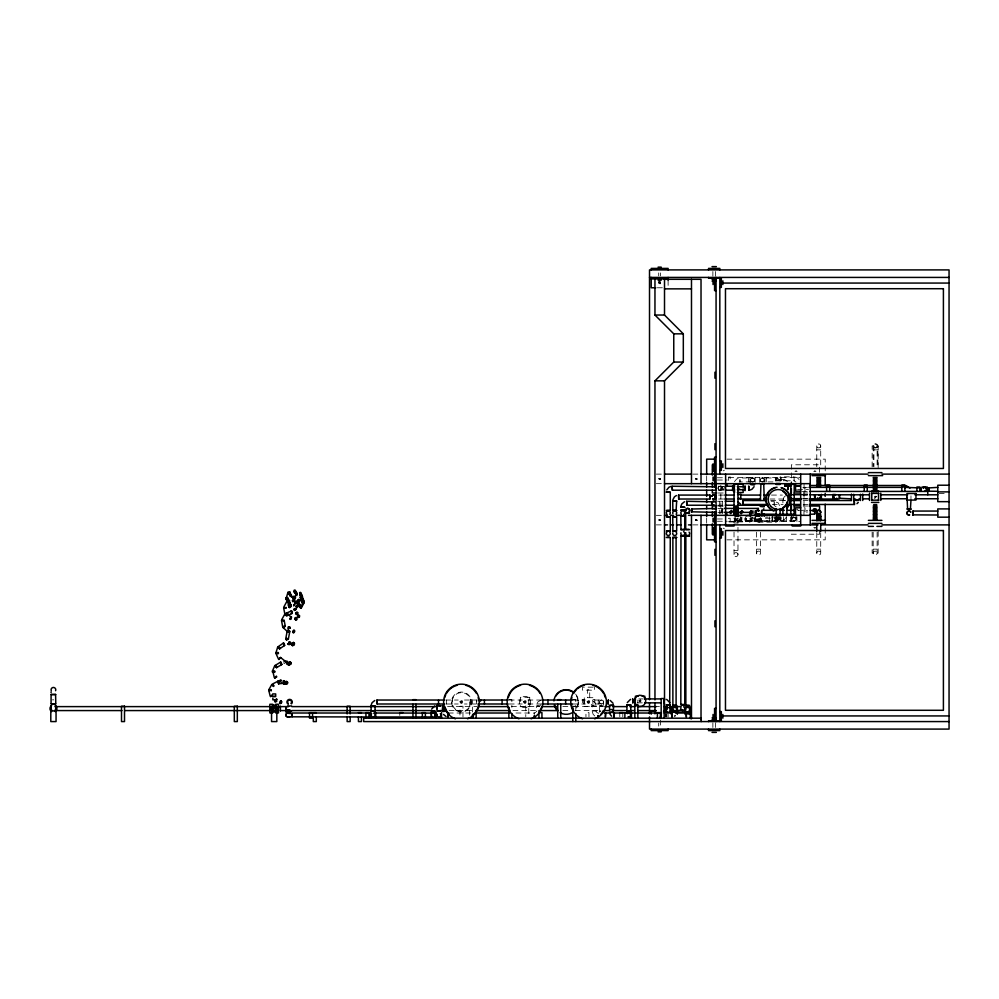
<?xml version="1.0" encoding="UTF-8"?>
<svg xmlns="http://www.w3.org/2000/svg" width="999" height="999" viewBox="0 0 999 999"><rect width="100%" height="100%" fill="white"/><g stroke="black" fill="none" stroke-linecap="round" stroke-linejoin="round"><path stroke-width="0.75" stroke-dasharray="5 3.75" d="M775.836 480.694L776.111 477.984L778.233 478.671L779.782 480.556M783.99 480.894L784.115 479.682L784.864 479.757L787.936 481.805M776.111 516.97L775.911 521.028L748.226 521.028A1.973 1.961 -90 0 1 746.403 518.306L746.253 519.055L746.253 518.144M779.944 480.756L780.094 479.945L780.094 480.931M536.163 711.8L536.9 710.901M540.297 705.581L540.584 704.869M776.298 516.97L780.082 517.032L780.007 518.344L778.708 520.766L775.549 522.14C773.963 518.469 776.373 515.996 780.082 517.607M780.019 517.507L778.87 519.805L776.111 521.016L775.998 517.057L765.534 517.082M584.64 700.037L584.64 703.995M598.239 700.037L598.239 703.995M723.975 490.197C722.127 488.024 728.908 485.951 718.269 486.238M748.601 477.972L748.601 481.918M741.832 520.791L741.907 516.982M766.283 477.972L766.283 481.918M752.172 521.028L752.247 517.232L751.41 517.082M790.346 520.791L790.421 516.982M734.477 481.63L736.663 478.971L739.76 477.984L740.147 481.905L739.198 482.067M779.794 518.281L778.296 520.104L776.223 520.766L775.861 517.007M786.413 517.132L784.24 519.792L781.143 520.766L780.768 517.007M722.09 508.828L721.003 510.701L722.09 512.587L724.263 512.587M640.771 701.548C641.795 698.139 637.012 701.798 640.571 701.698M876.885 496.203L874.225 498.389M777.135 480.644L779.307 479.682L779.432 480.894M785.551 495.704L783.915 497.34L782.941 500.437L785.639 500.699M535.726 712.437L534.14 713.036L534.265 714.248L534.34 713.011L512.812 713.011M816.77 449.862L820.716 449.862M873.176 449.862L877.884 449.862M776.148 519.005L780.094 519.005M792.319 517.744L796.265 517.744M734.028 550.649L737.974 550.649M756.593 549.138L760.539 549.138M816.77 549.138L820.716 549.138M873.176 549.138L877.122 549.138M602.959 706.106L599.587 705.968L602.959 705.831M285.09 663.174L284.141 663.561L283.591 662.687M541.071 700.162L538.049 701.773L536.426 704.807L536.326 705.769L539.66 706.106M600.811 711.113L599.6 711.238L599.7 712.2M776.722 480.781L779.52 480.781M751.797 482.017L753.308 482.017M657.354 287.774L663.511 287.774M726.947 459.153L825.211 459.153L825.211 471.565M794.979 471.366L797.152 471.366M813.785 471.366L815.958 471.366M656.331 474.113L663.149 474.113M692.844 474.113L699.662 474.113M728.721 477.497L799.899 477.497M717.382 477.759L724.412 477.759M752.547 477.972A1.973 1.961 -90 0 0 750.836 480.919A1.973 1.961 -90 0 0 754.233 480.944A1.973 1.961 -90 0 0 752.547 477.972L739.947 477.972L739.947 481.918L752.547 481.918M760.351 481.705L760.351 479.945A1.973 1.961 -90 0 1 762.324 477.972L775.911 477.972L775.911 480.694M717.382 480.019L727.222 480.019M776.148 480.132L780.094 480.132M776.148 480.694L780.094 480.694M785.289 480.794L794.105 480.794L794.105 476.848L780.893 476.848L780.893 480.794M760.376 479.945A1.973 1.961 -90 0 0 762.324 481.918L774.537 481.918M656.331 483.666L663.149 483.666M724.263 486.413L722.09 486.413L721.003 488.299L722.09 490.172M802.834 487.375L807.479 487.375M797.577 489.435L808.478 489.435M718.269 490.197L724.263 490.172M804.07 491.183L805.019 491.183L805.019 483.666M802.234 491.421L808.441 491.421M718.231 492.994L724.15 492.994M803.233 492.994L807.691 492.994M939.172 493.481L947.639 493.481M802.584 494.705L808.691 494.705M802.234 494.805L808.441 494.805M718.593 495.079L724.812 495.079M771.453 495.079L782.342 495.079M802.871 495.079L807.517 495.079M874.4 496.778L876.548 496.778M802.584 498.651L808.691 498.651M718.593 499.025L724.812 499.025M769.904 499.025L785.451 499.025M802.871 499.025L807.517 499.025M770.666 500.536L786.163 500.536M803.208 500.536L807.854 500.536M785.651 500.624L782.916 500.624L782.916 506.318M717.582 501.286L723.701 501.286M771.116 501.286L774.175 501.286L774.175 505.232M772.215 504.483L783.054 504.483M803.208 504.483L807.854 504.483M717.582 505.232L723.701 505.232M718.231 506.006L724.15 506.006M803.233 506.006L807.691 506.006M804.07 507.817L805.019 507.817L805.019 513.823M718.019 508.429L722.677 508.429M798.064 510.314L807.192 510.314M718.019 512.375L722.677 512.375M656.331 515.334L663.149 515.334M776.148 517.17L780.094 517.082M776.148 517.42L780.094 517.42M776.148 517.744L780.094 517.744M755.182 518.206L752.921 518.206L752.921 517.07M765.334 518.206L775.361 518.206L775.361 522.152L758.179 522.152L758.179 518.206M776.148 518.306L780.094 518.306M734.028 518.768L737.974 518.768M776.148 518.868L780.094 518.868M717.382 518.981L724.412 518.981M754.907 519.055L762.237 519.055L762.237 521.316L754.907 521.316M755.656 519.63L759.602 519.63L759.602 518.081M734.028 520.179L737.974 520.179M794.292 520.791L737.886 520.791A1.973 1.961 -90 0 1 736.076 518.056A1.973 1.973 0 0 0 736.9 520.516A1.973 1.973 0 0 0 739.447 520.017A1.973 1.973 0 0 0 739.285 517.42A1.973 1.961 -90 0 1 737.886 520.779A1.973 1.961 90 0 1 736.076 518.056M717.382 521.241L727.222 521.241M728.721 521.503L799.899 521.503M742.769 521.878L728.633 521.965L728.633 518.244L730.157 518.244L730.157 521.965M737.974 523.001L734.028 523.001L734.028 518.044M656.331 524.887L663.149 524.887M692.844 524.887L699.662 524.887M813.785 527.634L815.958 527.634M726.947 539.847L825.211 539.847L825.211 527.435M593.094 687.162L582.567 687.162L582.567 690.172L594.605 690.172L594.605 687.162M638.786 698.913L643.306 698.913M584.253 699.575L582.38 699.575L582.38 704.457L584.253 704.457M592.907 699.575L594.792 699.575L594.792 704.457L592.907 704.457M508.853 699.662L511.863 699.662L511.863 707.379M572.789 699.662L575.799 699.662L575.799 712.374M52.447 699.849L53.721 699.849M445.716 700.037L458.204 700.037M464.448 700.037L476.935 700.037L476.885 703.995L464.448 703.995M509.203 700.037L522.202 700.037M527.884 700.037L540.934 700.037M573.039 700.037L585.402 700.037M594.792 700.037L601.56 700.037A1.973 1.961 -90 0 1 603.508 702.022L603.533 705.194M637.287 702.859L643.306 702.859M445.716 703.995L458.204 703.995M509.203 703.995L522.202 703.995M527.884 703.995L540.934 703.995M573.039 703.995L585.402 703.995M594.792 703.995L601.56 703.995A1.973 1.961 -90 0 0 603.508 702.022A1.973 1.973 0 0 0 600.574 700.311A1.973 1.973 0 0 0 600.574 703.721A1.973 1.973 0 0 0 603.533 702.022M539.685 705.968L536.313 705.968L536.888 711.038M599.587 705.968L602.959 705.968M572.789 706.243L575.799 706.243M447.552 706.618L477.16 706.618M511.426 706.618L539.472 706.618M562.837 706.618L572.19 706.618M573.738 706.618L603.346 706.618M656.306 706.618L659.427 706.618M449.113 710.576L474.038 710.576M512.986 710.576L536.351 710.576M562.837 710.576L569.068 710.576M575.299 710.576L600.224 710.576M600.799 711.038L599.587 711.038L599.587 702.022A1.973 1.961 90 0 1 601.56 700.049M448.226 713.011L471.291 713.011M592.444 700.499L595.104 702.672L596.091 705.769L592.17 706.156L591.283 704.32M594.792 715.971L593.156 714.335L592.17 711.238L596.091 710.851L596.678 712.437L598.276 713.036L598.151 714.248L598.076 713.011M799.038 479.47L797.402 477.834L794.305 476.86L793.918 480.769L795.928 482.005M797.152 508.828L798.238 510.701M776.111 506.83L773.988 505.219L774.362 501.311L778.358 503.021L780.082 507.017M776.298 480.756L776.148 479.945L776.148 480.931M746.403 518.294A1.973 1.961 0 0 0 748.226 521.003A1.973 1.961 0 0 0 750.049 518.294L750.199 519.055L750.199 518.144M781.081 480.769L780.694 476.86L777.534 478.234L776.235 480.656A1.973 1.961 0 0 1 778.121 477.972A1.973 1.961 0 0 1 779.944 480.694M910.976 495.829L910.976 498.776M878.158 467.657L878.158 445.904L872.139 445.904L872.139 467.657M878.158 531.343L878.158 553.096L872.139 553.096L872.139 531.343M877.884 445.904A1.973 1.973 0 0 1 874.912 447.614A1.973 1.973 0 0 1 874.912 444.205A1.973 1.973 0 0 1 877.884 445.904L877.884 466.77M877.122 445.904A1.973 1.973 0 0 1 874.162 447.614A1.973 1.973 0 0 1 874.162 444.205A1.973 1.973 0 0 1 877.122 445.904L877.122 466.508M877.122 532.205L877.122 553.096A1.973 1.973 0 0 1 874.162 554.795A1.973 1.973 0 0 1 874.162 551.386A1.973 1.973 0 0 1 877.122 553.096M875.149 496.016L875.149 498.164M873.925 445.904L873.925 466.77M873.176 445.904L873.176 466.508M873.176 532.205L873.176 553.096M820.716 445.904A1.973 1.973 0 0 1 817.756 447.614A1.973 1.973 0 0 1 817.756 444.205A1.973 1.973 0 0 1 820.716 445.904L820.716 466.695M820.716 532.692L820.716 553.096A1.973 1.973 0 0 1 817.756 554.795A1.973 1.973 0 0 1 817.756 551.386A1.973 1.973 0 0 1 820.716 553.096M819.567 472.215L819.567 464.785L791.358 464.785L791.358 482.604M819.567 531.243L819.567 534.215L791.358 534.215L791.358 531.243M816.77 445.904L816.77 466.695M816.77 532.692L816.77 553.096M806.967 510.314L806.967 512.824M804.07 483.666L803.958 515.334M796.927 516.708L796.927 521.503M796.265 516.633L796.265 518.793C796.515 517.295 792.057 517.27 792.319 518.806L792.319 516.633M791.658 516.708L791.658 521.503M791.358 516.396L791.358 523.826M786.4 516.708L786.4 521.503M783.915 480.881L783.915 479.657L779.507 479.657L779.507 480.881M783.391 516.708L783.391 521.503M780.943 516.982L780.943 520.791M780.756 477.497L780.756 481.093M780.094 516.895L780.094 520.841A1.973 1.961 0 0 1 777.135 522.527A1.973 1.961 0 0 1 777.147 519.13A1.973 1.961 0 0 1 780.094 520.841M779.707 480.132L776.548 480.132M779.707 518.868L776.548 518.868M776.148 516.895L776.148 520.841M775.486 477.497L775.486 481.093M775.112 516.708L775.112 521.503M772.289 516.708L772.289 521.503M772.102 516.708L772.102 521.503M769.292 516.708L769.292 521.503M764.959 477.497L764.959 482.292M762.324 477.972A1.973 1.961 90 0 1 764.285 479.945L764.297 481.705M761.488 518.606L761.488 521.316M760.539 532.13L760.539 553.096A1.973 1.961 0 0 1 757.579 554.782A1.973 1.961 0 0 1 757.592 551.373A1.973 1.961 0 0 1 760.539 553.096M760.264 516.708L760.264 521.503M759.702 477.497L759.702 482.292M756.593 532.13L756.593 553.096M755.656 515.896L755.656 521.316M755.182 477.497L755.182 482.292M754.994 516.708L754.994 521.503M754.52 479.945A1.973 1.961 0 0 1 751.56 481.63A1.973 1.961 0 0 1 751.573 478.234A1.973 1.961 0 0 1 754.52 479.945L754.52 482.192M750.861 516.708L750.861 521.503M750.574 479.945L750.574 482.192M749.924 477.497L749.924 482.292M745.591 516.708L745.591 521.503M740.521 516.708L740.521 521.503M737.974 518.044L737.974 525.811M737.974 527.36L737.974 554.595A1.973 1.973 0 0 1 735.014 556.306A1.973 1.973 0 0 1 735.014 552.884A1.973 1.973 0 0 1 737.974 554.595M737.587 520.179L737.587 521.59M735.252 516.708L735.252 521.503M734.427 520.179L734.427 521.59M734.028 532.017L734.028 554.595M722.352 501.286L722.352 513.773M720.853 485.177L720.853 513.823M719.342 501.286L719.342 513.773M715.509 271.516L715.509 276.199M715.509 722.801L715.509 727.484M712.874 271.516L712.874 276.199M712.874 722.801L712.874 727.484M706.668 476.223L706.668 480.881M706.668 518.119L706.668 522.777M668.119 280.382L668.119 287.774M668.119 714.185L668.119 717.145M666.808 713.91L666.808 716.97M666.058 714.023L666.058 716.795M665.684 713.998L665.684 717.032M660.601 272.914L660.601 275.924M660.601 720.067L660.601 726.086M658.716 272.914L658.716 275.924M658.716 723.076L658.716 726.086M637.849 700.049L637.849 703.071M622.802 714.023L622.802 716.795M619.792 712.637L619.792 716.795M589.71 697.689L589.71 689.797L587.449 689.797L587.449 697.689M588.96 716.795L588.96 712.637L585.951 712.637L585.951 716.795M583.791 700.037L583.791 703.995M578.146 700.037L578.146 703.995M528.783 699.662L528.783 716.645M525.774 705.843L525.774 716.645M476.511 700.037L476.511 703.995M472.377 712.012L472.377 699.662L469.368 699.662L469.368 715.097M470.866 700.037L470.866 703.995M462.974 716.97L462.974 706.243L459.965 706.243L459.965 716.97M452.072 700.037L452.072 703.995M446.428 700.037L446.428 703.995M399.787 712.637L399.787 715.409M740.896 517.07A3.484 3.484 0 0 1 738.336 522.265A3.484 3.484 0 0 1 734.527 517.907M751.585 518.156A3.484 3.484 0 0 1 748.226 522.539A3.484 3.484 0 0 1 744.867 518.156M750.024 518.306A1.973 1.961 -90 0 1 748.214 521.028M760.988 518.156A3.484 3.484 0 0 1 757.629 522.539A3.484 3.484 0 0 1 754.27 518.156M759.452 518.294A1.973 1.961 0 0 1 757.629 521.003A1.973 1.961 0 0 1 755.806 518.294M764.297 479.945A1.973 1.973 0 0 1 761.338 481.655A1.973 1.973 0 0 1 761.338 478.234A1.973 1.973 0 0 1 764.297 479.945A1.973 1.961 90 0 1 762.324 481.918M601.56 703.983A1.973 1.961 90 0 1 599.6 702.022M575.636 694.093A12.313 12.313 0 0 1 575.636 709.939M576.548 696.041A11.938 11.938 0 0 1 576.548 707.991M720.017 486.251A1.973 1.961 -90 0 1 721.703 489.21A1.973 1.961 -90 0 1 718.306 489.198A1.973 1.961 -90 0 1 720.017 486.251A1.973 1.961 90 0 1 721.977 488.224A1.973 1.961 90 0 1 720.017 490.184M815.209 470.766A1.311 1.311 0 0 1 814.522 470.766M796.403 470.766A1.311 1.311 0 0 1 795.728 470.766M814.522 528.234A1.311 1.311 0 0 1 815.209 528.234M724.325 470.142A1.311 1.311 0 0 1 723.176 470.804M724.325 488.948A1.311 1.311 0 0 1 722.339 489.298A1.311 1.311 0 0 1 722.339 487.287A1.311 1.311 0 0 1 724.325 487.637M723.176 512.025A1.311 1.311 0 0 1 721.865 510.701A1.311 1.311 0 0 1 723.176 509.39M723.176 528.196A1.311 1.311 0 0 1 724.325 528.858M758.253 519.43C758.828 525.886 752.821 517.757 758.253 519.43M639.01 700.599C640.396 704.907 642.369 697.552 639.01 700.599M792.894 517.432L792.469 518.069L793.543 517.007A1.973 1.961 -90 0 0 792.731 520.017A1.973 1.973 0 0 0 795.866 520.017A1.973 1.973 0 0 0 795.054 516.982L796.116 518.044L795.054 517.007A1.973 1.961 -90 0 1 795.841 520.017A1.973 1.961 -90 0 1 792.731 520.017A1.973 1.973 0 0 1 793.543 516.982L792.894 517.432M755.806 519.268L759.602 519.343L755.806 519.268M778.121 518.868L777.372 519.018L778.883 519.005L778.121 518.868M730.157 477.035L728.633 477.035L728.633 480.756L730.157 480.756L730.157 477.035M529.732 697.314L520.329 697.314L520.329 706.718L529.732 706.718L529.732 697.314M592.907 697.689L584.253 697.689L584.253 706.343L592.907 706.343L592.907 697.689M596.103 705.968L592.157 705.968L592.157 711.038L596.103 711.038L596.103 705.968M522.202 706.905A5.644 5.644 0 0 0 530.669 702.022A5.644 5.644 0 0 0 522.202 697.127A5.644 5.644 0 0 0 522.202 706.905M456.481 710.651A9.965 9.965 0 0 0 471.441 702.022A9.965 9.965 0 0 0 456.481 693.381A9.965 9.965 0 0 0 456.481 710.651M456.768 710.164A9.403 9.403 0 0 0 470.866 702.022A9.403 9.403 0 0 0 456.768 693.868A9.403 9.403 0 0 0 456.768 710.164M719.03 489.922A1.973 1.973 0 0 0 721.99 488.224A1.973 1.973 0 0 0 719.03 486.513A1.973 1.973 0 0 0 719.03 489.922"/><path stroke-width="1.5" d="M715.471 497.814L715.471 496.303M434.815 713.598L434.952 716.97L374.35 716.97M709.814 496.303L709.989 495.079L678.658 495.079L678.658 499.025L709.989 499.025L709.989 495.079L709.914 498.876M285.901 638.736L286.476 640.072L288.261 638.536M286.126 710.551L286.501 706.643M442.47 709.427L442.857 705.519M448.039 716.945L448.414 713.186M597.889 716.945L598.001 715.734M605.319 716.945L605.694 713.036M608.016 703.97L608.403 700.062M613.998 716.945L614.385 713.036M664.173 702.846L664.56 698.938M742.582 504.47L742.969 500.549M788.036 489.423L788.423 485.514M904.982 488.211L905.244 485.514M292.62 601.211L293.881 601.223M294.068 609.29C296.241 611.688 299.625 602.26 295.816 601.997L297.115 602.185M287.999 630.107L288.399 632.142M691.495 509.015L716.47 508.429M839.56 498.264L851.21 498.838M920.516 487.949L905.156 487.375M928.421 487.949L937.774 487.375M293.519 598.126L293.381 598.913L295.092 597.827L295.229 597.04L294.443 597.19M285.751 638.798L287.175 631.081L289.048 630.344L289.772 631.53L288.336 639.285L286.526 639.66L285.751 638.798L286.775 638.286L288.336 639.285M713.623 499.025A1.973 1.961 90 0 1 712.886 498.876A1.973 1.973 0 0 0 715.446 497.814L715.484 495.079L715.409 498.876M788.223 486.063L791.345 485.489M676.673 709.352C676.972 712.412 675.124 709.54 672.876 710.838M297.54 615.384L298.202 617.482L299.338 617.307L298.689 615.209M297.053 618.556L296.815 619.68L295.667 619.855L294.767 618.893L295.005 617.769L296.154 617.594M292.158 643.518L292.47 645.641L293.818 643.968L293.157 643.106M276.261 701.723L275.961 699.6L274.625 701.286L275.262 702.135M371.228 704.807L372.115 702.672L374.775 700.499M672.839 499.85L674.462 496.815L676.385 495.529M680.931 506.056L681.817 503.921L684.477 501.735M278.009 652.772L278.484 653.483L277.697 653.796L275.961 652.709L277.597 647.427L279.645 647.489M289.173 593.693L289.423 592.894L290.16 593.319M294.418 591.67L294.668 590.859L295.879 592.519M293.631 605.282L293.893 604.482L294.63 604.907M298.888 603.284L299.151 602.484M289.81 663.336L289.398 664.585L288.436 664.959L287.899 664.098M289.223 642.619L289.46 641.907L289.947 644.492L289.46 643.918M289.56 594.318L289.835 593.518L291.009 595.192M294.842 592.395L295.117 591.595L296.291 593.269M293.768 606.006L294.043 605.207M295.279 593.131L295.567 592.345L296.703 594.03M299.238 604.932L299.538 604.145L300.249 604.595M279.345 681.63L279.82 680.394L280.719 680.032L281.144 680.906M290.347 595.579L290.659 594.792L291.358 595.254L291.458 597.302M295.704 593.868L296.016 593.081L296.715 593.543L296.815 595.591L296.104 595.129M300.424 605.444L299.725 604.969L299.812 607.017M300.512 607.479L300.811 606.693M286.201 598.351L287.924 592.357L289.935 592.632L290.072 591.908L288.349 592.994L289.473 594.929M285.264 614.897L287.038 612.949M291.383 617.782L288.187 613.998M295.242 609.902L295.567 609.115M293.956 591.745L295.242 590.134L294.98 592.17M300.1 594.318L300.362 592.295L299.588 592.682M283.104 627.584L284.877 625.649L283.104 627.584L287.675 631.805L287.949 631.168M280.207 658.079L280.469 657.454L285.352 661.263L285.09 661.887M274.425 671.44L274.825 672.177L274.013 672.402L272.402 671.141L274.613 666.021L276.623 666.321M275.1 700.536L276.473 698.975L276.785 699.824M294.38 592.469L295.679 590.884L295.916 591.72M300.462 595.179L300.761 593.144L299.987 593.518M294.792 593.194L296.129 591.645L296.353 592.482M291.933 716.82L371.241 716.97M435.027 716.82L434.952 713.598M716.071 486.238L716.071 490.197L672.265 490.197L672.265 486.238L716.208 486.825M624.875 713.011L624.875 716.97M761.65 514.11L776.785 514.26M789.934 497.814L790.184 498.876M814.859 514.11L810.226 514.26M839.422 494.892L839.422 498.838L839.497 495.042M913.024 514.86L937.774 515.009M296.191 594.417L296.578 592.407L295.779 592.744M281.318 664.672L280.956 662.062L280.781 664.085M286.276 661.987L286.638 661.263L287.188 661.85L287 663.873M303.521 601.111L301.286 606.83L299.275 606.405L298.951 605.619L299.787 605.431M300.662 593.781L301.074 593.019L300.249 592.732M301.061 598.351L300.662 599.125L301.473 599.4M302.697 598.913L303.109 598.151L302.285 597.877M431.718 708.99L434.777 705.931M666.783 489.897L668.968 487.237L671.103 486.363M627.297 702.572L630.506 699.362M754.095 486.7L752.01 489.235L749.974 490.084M763.311 509.752L763.848 508.728M286.101 608.316L283.791 607.055L286.825 601.473L287.437 601.735M299.962 606.256L299.126 606.43L299.438 607.23L301.436 607.692L304.096 602.809L302.622 601.386M283.978 621.016L281.681 619.73L284.765 614.185L287.063 615.459L286.513 615.084M300.911 599.987L301.336 599.225M271.241 690.883L268.943 689.597L271.691 684.677L273.664 685.202M294.88 608.541L294.355 610.501L295.754 609.028M713.673 467.607L712.587 469.493L713.673 471.366M713.673 527.634L712.587 529.507L713.673 531.393M660.127 717.307L660.589 716.495M793.893 510.701L794.979 508.828M812.699 510.701L813.785 508.828L815.958 508.828L817.045 510.701M301.398 595.516L301.835 594.767L299.787 594.88M303.221 600.724L303.659 599.974L302.847 599.662M293.169 596.653L292.957 597.926M295.055 598.276L295.279 597.002L294.068 596.153M289.423 632.13C290.896 630.556 286.413 629.77 287.312 631.78M287.937 603.92L288.361 603.209M301.76 596.378L302.222 595.641L301.411 595.304M303.484 601.623L303.933 600.886L303.134 600.561M300.537 596.553L300.075 597.277L300.874 597.627L302.597 596.515L301.798 596.166M302.148 601.835L301.686 602.559L302.472 602.909L304.195 601.798L303.409 601.448M290.284 604.932L290.734 604.245L289.947 603.995M295.117 599.013L295.542 597.514L294.255 596.665M280.744 680.831L281.106 680.282L279.745 681.705M288.898 605.057L288.424 605.731L289.211 605.993M278.534 683.778L278.284 681.156L278.534 683.778L284.003 683.279L284.365 681.268L283.766 680.656L283.279 681.368M286.863 600.886L288.599 599.812M289.073 605.669L288.599 606.343L289.373 606.618M290.634 606.218L291.109 605.544L290.334 605.269M278.421 652.547L276.024 653.633L278.471 659.04L280.869 657.954L280.107 657.891M290.135 663.873L289.373 664.922L288.074 664.76L287.562 663.548M289.186 601.373L289.673 600.711L288.898 600.411L287.15 601.448L287.924 601.735M276.024 676.548L276.785 676.723L276.298 677.334L274.3 677.597L272.852 671.478M858.278 502.372L856.967 503.683M275.15 709.215C276.461 707.904 272.302 707.13 273.064 708.828M272.003 695.179L272.752 695.479L272.215 696.078L270.192 696.103L268.818 690.559L270.617 689.622M271.378 689.922L268.818 690.559M270.554 696.728L272.39 694.854M275.487 700.649L276.86 699.238M654.957 699.924L654.957 380.844L673.763 362.05L673.763 333.841L654.957 315.035L654.957 278.933M664.51 699.924L664.51 380.844L683.316 362.05L683.316 333.841L664.51 315.035L664.51 278.933M276.411 676.161L274.675 678.146L275.175 677.709M289.972 643.606L287.625 643.806M286.014 683.478L285.04 684.303L283.841 683.84L283.629 682.542M674.575 716.171L675.287 715.571M290.921 616.795L290.022 618.681L290.597 619.417L291.333 618.843M296.066 617.419L295.18 619.293L295.754 620.029L296.491 619.455M293.169 630.756L293.906 630.194L294.305 632.23L293.569 632.804L293.007 632.067M739.622 489.011L738.024 489.011M280.469 657.454L278.858 659.527L279.395 659.115M284.453 644.705L284.64 645.379L279.608 648.9L279.033 648.488L278.097 646.74L283.129 643.231L283.704 643.631M293.144 598.751L293.906 598.226L294.418 599L293.406 600.811M298.289 599.737L299.051 599.213L299.563 599.974L298.564 601.798M291.084 611.5L291.858 610.988L292.37 611.75L291.346 613.561M296.216 612.512L296.978 612L297.49 612.774L296.466 614.585M755.656 513.973L758.578 513.973L755.806 513.911M281.618 663.848L281.818 664.497L276.486 667.682L275.337 666.058L275.137 665.421L280.469 662.237L280.944 662.712M297.764 600.012L299.95 599.837L299.85 600.998L297.665 601.161M295.679 612.787L297.864 612.649L297.764 613.798L295.579 613.935M288.961 602.622L289.685 602.222L289.885 603.021M294.168 604.907L294.892 604.507M291.646 617.132L289.872 619.08L290.497 618.756M288.773 605.257L289.51 604.87M273.214 685.863L273.439 686.488L272.24 684.14L277.809 681.306L278.184 681.842M55.594 694.58L55.782 703.895L53.434 704.12L51.074 703.895L51.074 694.492L55.782 694.492L51.261 694.58M51.261 703.808L55.594 703.808M666.92 510.539L670.279 510.414L670.279 492.17L666.333 492.17M666.92 516.933L670.279 516.795L670.279 531.093L666.92 530.956M680.968 510.164L684.765 510.089L683.541 510.264M287.625 705.968L291.583 705.968M689.073 529.445L685.701 529.582L685.701 512.849L689.073 512.986M286.089 711.937L289.31 712M288.848 710.863L290.996 711.176M672.876 531.018L672.727 516.795L673.95 516.62L676.673 516.795L676.673 531.093L672.727 531.093L676.098 530.956M680.968 529.507L680.819 515.871L682.03 515.696L684.765 515.871L684.765 529.582L680.819 529.582L684.765 529.582L683.541 529.408M669.705 706.48L670.279 537.487L666.92 537.35M685.851 529.507L689.647 529.582M672.876 537.412L672.876 705.469M680.968 535.901L680.819 704.645L682.792 704.844L684.765 704.645L684.765 535.976L683.541 535.801M685.851 535.901L685.851 705.469M689.647 535.976L685.701 535.976L689.073 535.839M759.028 515.609L755.806 515.671M759.602 513.973L756.231 513.686L758.378 514.098M371.116 711.038L375.062 711.038L375.062 705.968L371.116 705.968L371.116 711.038L375.062 711.038L373.851 710.863M820.566 516.308L820.716 520.729M440.297 710.901L437.075 710.963M666.333 707.617L670.279 707.617M689.647 705.406L685.701 705.406L689.073 705.531M685.851 712.187L689.073 712.25M288.898 642.407L289.922 641.907L290.734 642.707L290.522 644.005L289.498 644.505L288.686 643.706M292.457 642.981L293.494 642.482L294.493 643.294L294.318 644.592L293.094 645.079M293.069 645.079L294.305 643.281L293.494 642.482L292.232 642.981M300.374 594.368L301.149 594.005L301.373 594.83M276.473 653.021L277.672 652.484M289.985 606.755L289.223 607.105L289.098 606.281M285.377 613.623L291.059 611.076L292.083 612.774L292.133 613.473L286.451 616.021L285.377 613.623L285.427 614.31M300.387 597.227L301.548 594.867M290.147 607.38L289.385 607.717L289.273 606.893L290.672 605.419L290.796 606.243M280.407 701.41L281.256 701.061L281.568 701.91L280.207 703.471L279.882 702.622M280.082 701.41L281.069 700.998L281.718 701.847L281.368 703.121L280.382 703.533L279.732 702.672M296.228 593.493L297.015 593.169L297.202 594.005L295.804 595.504L295.617 594.667M301.149 596.053L301.948 595.729L302.135 596.565L300.724 598.064L300.537 597.227M289.485 644.155L288.486 644.567L287.837 643.706M287.425 597.414L285.789 598.626L286.576 598.838M280.107 648.201L277.597 647.427M275.961 652.709L276.748 652.384M280.919 682.929L285.252 683.878M284.003 661.438L284.952 661.051L285.502 661.925M287.712 598.014L286.051 599.188L286.838 599.412M286.014 661.713L287.113 661.288L287.937 662.15L286.526 663.848M289.073 662.412L290.185 661.987L290.996 662.849L290.709 664.123L289.598 664.547L288.786 663.686M299.8 595.104L301.461 593.893L300.637 593.593M295.866 603.346L297.078 602.397L296.541 600.936L294.543 601.685L295.08 603.134M288.012 598.613L286.313 599.75L288.649 599.725M288.299 599.213L286.588 600.324L287.762 599.737M295.692 606.231L299.725 604.969M287.45 613.673L284.865 614.173L283.654 607.941L284.278 607.754M286.238 607.429L283.654 607.941M290.809 606.855L288.773 606.942L291.296 606.193M284.865 614.173L285.502 613.985M295.854 606.98L299.912 605.794L300.649 608.329L300.599 606.281M281.531 620.616L284.116 620.129L285.289 626.373L282.692 626.86L281.531 620.616L282.168 620.429M282.692 626.86L285.289 626.373M301.498 597.864L300.674 598.101L301.049 598.876M285.776 597.627L287.799 597.902M283.092 681.043L284.265 680.706L285.065 681.643L283.504 683.229M285.627 681.817L286.8 681.48L287.6 682.417L287.213 683.678L286.039 684.003L285.239 683.066M277.023 667.07L274.613 666.021M272.402 671.141L273.214 670.916M299.425 603.771L298.601 603.995L298.951 604.77M286.875 597.989L286.064 598.201L287.687 599.437M288.699 593.581L290.709 593.93M303.009 602.085L303.846 601.91M289.098 594.193L291.096 594.58M304.096 602.809L301.785 601.548M291.483 595.242L289.498 594.817L292.22 596.653M760.938 483.753L760.351 500.437M669.705 510.539L666.333 510.414M676.098 510.539L676.673 500.998L672.727 500.998L672.876 510.477M669.705 516.933L666.333 516.795M676.098 516.933L672.876 516.87M910.389 509.228L910.976 500.249M676.098 705.531L676.098 537.35M273.988 685.963L271.691 684.677M268.943 689.597L269.767 689.485M784.814 484.69L788.735 484.303M784.814 486.201L788.735 485.814M796.103 486.313L800.012 485.926M740.783 498.364L738.074 498.638L740.796 498.563L740.796 494.418M285.951 710.389L289.872 710.002M442.594 709.54L445.929 709.215L442.644 709.44L442.669 705.494M442.594 711.5L446.503 711.113M609.565 705.531L613.473 705.144M666.358 705.032L670.267 704.645M609.565 712.512L613.473 712.125M683.541 516.046L684.765 515.871L680.968 515.946M629.582 711.226L630.794 711.038L630.794 704.832L626.848 704.832L626.997 711.113M293.519 630.506L294.53 630.444L294.742 631.43L293.943 632.479L292.944 632.542L292.732 631.555M712.025 266.621L716.358 266.621M658.104 267.133L661.213 267.133M649.512 277.422L949.05 277.422M719.829 277.997L721.34 277.997L721.34 287.4L719.829 287.4M719.829 278.184L708.553 278.184L708.553 277.422M651.198 278.933L668.119 278.933M664.51 279.308L701.023 279.308L701.023 483.666M712.025 279.308L716.358 279.308M658.104 280.207L661.213 280.207M712.025 281.081L716.358 281.081M722.951 283.067L949.05 283.067M655.819 287.774L651.198 287.774L651.198 277.422M664.51 288.861L691.483 288.861M716.071 290.597L714.572 290.597L714.572 280.357M654.957 315.035L664.51 315.035M673.763 333.841L683.316 333.841M673.763 362.05L683.316 362.05M654.957 380.844L664.51 380.844M716.071 457.192L714.572 457.192L714.572 485.002L716.071 485.002M714.472 459.153L706.668 459.153L706.668 474.662M719.829 460.951L721.34 460.951L721.34 470.354L719.829 470.354M868.381 472.614L881.917 472.614M664.51 474.113L691.483 474.113M701.023 474.113L867.969 474.113M882.005 474.113L949.05 474.113M811.975 475.624L825.511 475.624M868.381 475.624L882.679 475.624M816.77 477.497L820.716 477.497M873.176 477.497L877.122 477.497M816.77 478.908L820.716 478.908M873.176 478.908L877.122 478.908M816.77 480.319L820.716 480.319M873.176 480.319L877.122 480.319M816.77 481.73L820.716 481.73M873.176 481.73L877.122 481.73M816.77 483.141L820.716 483.141M873.176 483.141L877.122 483.141M776.148 483.516L780.094 483.516M664.51 483.666L714.572 483.666M716.071 483.666L810.239 483.666M776.148 484.078L780.094 484.078M750.574 484.527L754.52 484.527M776.148 484.453L780.094 484.453M784.802 484.49L788.748 484.49M816.77 484.552L820.716 484.552M873.176 484.552L877.122 484.552M725.624 485.002L727.135 485.002M949.05 485.214L937.774 485.214L937.774 501.66L949.05 501.66M810.039 485.489L873.9 485.489M877.01 485.489L905.044 485.489M784.802 486.014L788.748 486.014M816.77 485.964L820.716 485.964M873.176 485.964L877.122 485.964M725.411 486.238L732.617 486.238M796.078 486.126L800.037 486.126M713.673 486.413L715.846 486.413M737.324 486.713L744.842 486.713L744.842 489.722L737.324 489.722M826.635 487L829.645 487M864.247 487L867.257 487M901.847 487L904.857 487M921.977 487L927.234 487L927.234 491.421M809.028 487.375L826.086 487.375M829.182 487.375L902.047 487.375M873.176 488.786L877.122 488.786M725.411 490.197L732.617 490.197M873.176 490.197L877.122 490.197M800.686 491.183L795.516 491.183L795.516 483.666M871.49 491.133L878.82 491.133M809.989 491.421L873.551 491.421M876.647 491.421L927.796 491.421L927.796 494.805M937.774 491.321L928.483 491.171M873.176 491.608L877.122 491.608M937.774 491.883L949.05 491.883M737.387 492.544L743.144 492.544L743.144 488.848M716.745 492.994L712.312 492.994L712.312 490.022M794.33 492.994L800.274 492.994M871.49 493.394L878.82 493.394M737.599 494.418L741.27 494.418M835.476 494.517L832.841 494.517L832.841 499.213L838.111 499.213M801.048 494.705L788.848 494.705L788.848 498.651L801.048 498.651M809.989 494.805L868.893 494.805M881.255 494.805L907.654 494.805M914.859 494.805L937.774 494.805M724.812 495.079L734.14 495.079M740.359 495.079L760.576 495.079M763.686 495.079L768.343 495.079M810.214 498.651C818.343 503.084 813.636 488.823 814.66 498.076M863.036 498.838L868.98 498.838M881.255 498.751L907.229 498.751M914.859 498.751L937.774 498.751M724.812 499.025L734.14 499.025M740.359 499.025L760.576 499.025M763.686 499.025L766.795 499.025M793.593 499.025L801.335 499.025M809.065 499.025L835.389 499.025M871.49 500.162L878.82 500.162M766.021 500.536L742.769 500.536L742.769 504.483L767.569 504.483M789.26 500.536L800.099 500.536M809.402 500.536L851.235 500.536M725.224 501.286L734.402 501.286M871.49 502.41L878.82 502.41M789.26 504.483L800.099 504.483M809.402 504.483L854.332 504.483L854.332 500.536M873.725 504.582L876.735 504.582M725.224 505.232L734.402 505.232M737.462 505.232L768.056 505.232M716.745 506.006L712.312 506.006L712.312 508.978M794.33 506.006L800.274 506.006M809.178 506.006L819.567 506.006L819.567 510.464A1.973 1.973 0 0 1 820.566 513.049A1.973 1.961 90 0 0 818.743 510.314A1.973 1.961 -90 0 0 817.994 514.11A1.973 1.973 0 0 1 816.92 511.525A1.973 1.973 0 0 1 819.505 510.464M873.176 505.993L877.122 505.993M734.427 506.081L737.424 506.081M760.351 506.456L764.297 506.456M680.819 507.205L684.765 507.205M873.176 507.392L877.122 507.392M734.028 507.492L737.974 507.492M800.686 507.817L795.516 507.817L795.516 515.334M724.225 508.429L735.089 508.429M738.199 508.429L758.378 508.429L758.378 511.163M713.673 508.828L715.846 508.828M734.028 508.903L737.974 508.903M873.176 508.803L877.122 508.803M949.05 508.903L937.774 508.903L937.774 517.17L949.05 517.17M680.819 510.089L684.765 510.089M734.028 510.314L737.974 510.314M776.785 510.314L761.575 510.314L761.575 514.26L761.713 510.889M779.819 510.314L784.377 510.314M787.424 510.314L795.029 510.314M810.226 510.314L814.922 510.889M873.176 510.214L877.122 510.214M937.774 511.063L912.949 511.063L912.949 515.009L912.949 511.063L913.123 512.287M873.176 511.625L877.122 511.625M734.028 511.725L737.974 511.725M716.47 512.375L691.495 511.8M724.225 512.375L730.431 512.375M738.199 512.375L749.063 512.375M713.673 512.587L715.846 512.587M689.647 512.849L685.851 512.924M873.176 513.036L877.122 513.036M734.028 513.136L737.974 513.136M817.157 513.411L820.316 513.411M716.071 513.998L714.572 513.998L714.572 541.808L716.071 541.808M725.624 513.998L727.135 513.998M779.819 514.26L795.029 514.26M734.028 514.547L737.974 514.547M758.566 514.547L760.626 514.547M816.77 514.423L820.716 514.423M873.176 514.448L877.122 514.448M776.148 514.922L780.094 514.922M664.51 515.334L667.507 515.334M670.504 515.334L673.501 515.334M676.498 515.334L680.993 515.334M688.486 515.334L714.572 515.334M716.071 515.334L810.239 515.334M776.148 515.484L780.094 515.484M816.77 515.434L820.716 515.434M755.656 515.734L759.602 515.734M734.777 515.959L737.974 515.959M873.176 515.859L877.122 515.859M816.77 516.446L820.716 516.446M816.77 517.457L820.716 517.457M873.176 517.27L877.122 517.27M816.77 518.469L820.716 518.469M873.176 518.681L877.122 518.681M816.77 519.48L820.716 519.48M873.176 520.092L877.122 520.092M811.975 520.367L825.511 520.367M868.381 520.367L881.917 520.367M816.77 520.491L820.716 520.491M811.975 523.376L825.511 523.376M868.381 523.376L881.917 523.376M664.51 524.887L667.507 524.887M670.504 524.887L673.501 524.887M676.498 524.887L680.993 524.887M688.486 524.887L691.483 524.887M701.023 524.887L818.069 524.887M821.19 524.887L867.969 524.887M882.005 524.887L949.05 524.887M868.381 526.386L873.401 526.386M876.897 526.386L881.917 526.386M719.829 528.646L721.34 528.646L721.34 538.049L719.829 538.049M666.333 531.093L669.705 530.956M666.333 537.487L669.705 537.35M714.472 539.847L706.668 539.847L706.668 524.338M272.677 693.93L275.687 693.93L275.687 696.565L272.677 696.565M638.086 696.191L635.401 696.191L635.401 700.212M642.12 696.191L644.805 696.191L644.805 698.875M274.188 696.378L275.312 696.378M644.805 698.913L661.35 698.913M412.962 699.662L415.959 699.662M557.742 699.662L560.751 699.662M275.499 699.849L272.864 699.849L272.864 698.164M444.155 700.037L377.035 700.037L377.035 703.995L444.155 703.995M478.496 700.037L508.154 700.037M541.895 700.037L572.415 700.037M644.805 702.859L661.35 702.859M478.071 703.995L508.154 703.995M541.895 703.995L572.415 703.995M272.739 704.27L269.855 704.27L269.855 712.924L272.739 712.924M275.624 704.27L278.509 704.27L278.509 712.924L275.624 712.924M666.333 704.832L670.279 704.832M273.052 705.119L274.188 705.119A3.484 3.484 0 0 0 271.029 710.064A3.484 3.484 0 0 0 276.848 710.838A3.484 3.484 0 0 0 275.087 705.232M638.086 705.594L635.401 705.594L635.401 702.896M436.925 705.706L440.884 705.706M54.982 706.618L269.967 706.618M277.759 706.618L288.661 706.618M291.77 706.618L436.65 706.618M478.708 706.618L508.316 706.618M542.582 706.618L556.605 706.618M604.894 706.618L609.577 706.618M612.687 706.618L626.71 706.618M629.82 706.618L634.502 706.618M637.612 706.618L656.306 706.618M664.098 706.618L667.207 706.618M670.329 706.618L673.438 706.618M676.56 706.618L681.231 706.618M716.071 708.403L714.572 708.403L714.572 718.643M289.885 710.189L285.939 710.189L286.313 706.618M54.982 710.576L121.978 710.576M125.087 710.576L269.967 710.576M280.394 710.576L286.313 710.576M291.77 710.576L371.228 710.576M374.338 710.576L431.98 710.576M439.772 710.576L442.882 710.576M475.599 710.576L508.316 710.576M539.472 710.576L558.166 710.576M603.346 710.576L609.577 710.576M612.687 710.576L626.71 710.576M629.82 710.576L634.502 710.576M637.612 710.576L656.306 710.576M670.329 710.576L673.438 710.576M676.56 710.576L682.792 709.989M672.727 710.764L676.673 710.764M288.848 711.038L291.583 711.038M431.293 711.151L435.239 711.151M436.925 711.038L440.884 711.038M539.035 711.038L540.259 711.038M655.819 711.226L651.198 711.226L651.198 714.185M663.511 711.226L666.583 711.226M442.569 711.3L446.516 711.3M719.829 711.6L721.34 711.6L721.34 721.003L708.553 720.816L708.553 721.578M285.939 711.862L289.885 711.862M670.504 712.025L673.501 712.025M676.498 712.025L685.489 712.025M672.727 712.225L676.673 712.225M685.701 712.112L689.647 712.112M609.552 712.324L613.498 712.324M313.299 712.637L316.308 712.637M358.429 712.637L361.438 712.637M399.787 712.637L402.797 712.637M619.792 712.637L622.802 712.637M626.186 712.637L631.455 712.637L631.455 718.181M371.241 713.011L291.858 713.011L291.858 716.97L291.995 713.598M374.35 713.011L435.239 713.111M475.911 713.011L509.727 713.011M604.27 713.011L610.451 713.011M613.236 713.011L627.472 713.011M630.232 713.011L661.513 713.011M664.21 713.011L672.339 713.011M675.436 713.011L686.263 713.011L686.263 716.97M689.647 713.586L685.701 713.586L686.163 713.024M722.951 715.933L949.05 715.933M712.025 717.919L716.358 717.919M712.025 719.692L716.358 719.692M949.05 721.578L363.686 721.578L363.686 718.181L701.223 718.181L701.223 721.578M658.104 731.867L661.213 731.867M712.025 732.379L716.358 732.379M817.981 516.408L816.77 516.233L816.77 520.729M750.599 484.34L754.507 484.727M734.053 483.703L737.961 484.09M666.358 491.97L670.267 492.357M760.376 506.268L764.285 506.655M672.752 500.811L676.66 501.198M782.941 514.672L786.85 515.059M680.831 507.017L684.74 507.405M626.873 704.645L630.781 705.032M672.752 712.037L676.66 712.424M685.726 713.386L689.635 713.773M539.035 711.113L540.234 711.238M440.859 705.893L436.95 705.506L436.95 709.44M431.306 710.963L435.214 711.35M371.141 705.769L375.05 706.156M431.306 712.924L435.214 713.298M295.005 609.315L296.303 609.502M289.373 662.062L290.659 662.225L291.184 663.436L290.409 664.472L289.123 664.31M763.723 483.753L764.297 500.437M907.604 509.228L907.03 497.302M293.893 596.366L295.379 597.827M431.293 713.099L431.381 716.97M274.101 671.041L274.862 671.228L274.375 671.84L272.377 672.09M289.585 602.722L290.372 602.934M906.205 485.601L909.977 488.124M288.261 605.132L289.048 605.382M290.135 604.632L290.921 604.894M286.201 681.443L287.4 681.917L287.612 683.216L286.638 684.04L285.439 683.578L285.227 682.28M301.423 601.71L302.235 602.035M290.322 593.281L287.924 592.357M288.361 599.113L286.363 598.763L286.75 599.5M298.551 615.197L299.588 615.696L299.488 616.845L297.29 616.995M300.786 605.182L298.776 604.807L299.113 605.594M288.761 601.835L287.25 600.461L289.573 601.698M740.509 504.033L737.849 501.848M666.633 699.362L669.829 702.572M610.227 700.449L613.099 703.308M446.066 716.533L443.531 714.447M288.524 602.484L286.825 601.473M287.949 631.93L287.175 631.081M275.087 701.485L274.65 700.249L276.91 701.111M284.64 645.379L283.129 643.231M292.994 643.081L294.031 643.893L293.856 645.192L292.632 645.679L291.596 644.867M289.41 642.257L290.047 642.782M611.613 716.183L609.902 714.098M292.982 601.823L292.257 600.636M288.461 628.895L288.099 627.11L289.835 626.885L290.047 627.872M281.818 664.497L280.469 662.237M275.137 665.421L276.486 667.682M293.381 598.563L292.844 597.115M293.569 599.075L293.032 597.614M289.186 642.02L289.835 642.881M283.916 683.366L284.353 684.24M302.709 598.401L303.084 599.175M298.414 603.171L298.801 603.945M300.961 598.963L301.323 599.75M289.897 595.429L290.234 596.191M287.912 601.423L288.461 602.609M303.246 600.212L303.596 600.998M301.511 600.686L301.835 601.485M295.467 591.758L294.23 590.134L294.48 592.157M290.259 593.893L289.023 592.27L289.285 594.293M301.111 606.893L301.436 607.692M278.783 683.016L279.008 683.641L277.809 681.306M291.383 595.854L290.247 594.155L290.384 596.191M279.42 648.226L279.608 648.9M288.249 628.983L288.823 626.947L290.334 628.146M288.761 605.057L288.923 605.869M672.727 709.352L672.876 710.102A1.973 1.973 0 0 1 673.713 707.642A1.973 1.973 0 0 1 676.273 708.141A1.973 1.973 0 0 1 676.098 710.751M290.272 604.145L290.422 604.957M288.923 605.669L289.073 606.48M294.118 608.978L294.243 609.79M290.472 604.782L290.609 605.594M854.145 500.549L854.532 504.47M788.648 494.73L789.035 498.638M758.191 508.454L758.453 511.151M748.676 486.263L749.063 490.172M750.249 512.587L750.574 515.921L750.436 512.574M686.55 501.311L686.925 505.219M678.458 495.104L678.845 499.013M672.065 486.263L672.452 490.172M686.076 713.036L686.463 716.945M671.753 713.036L672.127 716.945M632.579 698.938L632.966 702.846M534.403 715.734L534.527 716.945M436.763 705.519L437.087 708.853M431.193 713.036L431.58 716.945M376.848 700.062L377.235 703.97M294.205 600.724L293.107 598.326L293.182 599.013M291.059 611.076L291.121 611.763M919.904 491.421L919.904 487L916.895 487L916.895 491.421M904.857 491.421L904.857 485.114L901.847 485.114L901.847 491.421M880.793 493.106L880.793 500.437M878.533 493.231L878.533 500.437M871.765 493.106L871.765 500.437M869.505 493.106L869.505 500.437M867.257 491.421L867.257 485.114L864.247 485.114L864.247 491.421M862.736 494.055L862.736 500.536M860.489 494.28L860.489 500.536M853.72 494.28L853.72 500.536M851.46 494.055L851.46 500.536M829.645 491.421L829.645 485.114L826.635 485.114L826.635 491.421M825.211 474.662L825.211 485.526M825.211 493.294L825.211 496.391M825.211 504.158L825.211 524.338M821.378 494.33L821.378 499.025M820.716 523.713L820.716 531.193M816.77 523.713L816.77 531.193M810.239 474.113L810.239 524.887M800.686 474.113L800.686 526.011L792.232 526.011L792.232 524.887M794.205 515.334L794.205 484.303L790.821 484.303L790.821 515.334M791.358 482.604L791.358 485.576M791.358 488.536L791.358 492.994M791.358 506.006L791.358 510.464M790.109 497.814L790.109 499.025M788.236 485.489L788.236 489.435M786.862 502.047L786.862 514.86L782.916 514.86L782.916 507.742M780.094 508.903L780.094 514.547L776.148 514.547L776.148 508.903M764.21 513.598L764.21 516.371M761.95 513.598L761.95 516.371M755.182 510.876L755.182 514.547M752.921 510.876L752.921 513.598M748.863 486.238L748.863 490.197M745.029 485.776L745.029 490.659M743.144 487L743.144 483.891L734.028 483.891L734.028 513.386M737.974 483.891L737.974 516.495M734.502 483.891L734.502 487M734.502 488.848L734.502 492.544M734.09 524.887L734.09 526.011L725.624 526.011L725.624 474.113M732.804 486.713L732.804 489.722M732.617 485.776L732.617 490.659M722.864 280.831L722.864 284.553M722.864 463.786L722.864 467.52M722.864 531.48L722.864 535.214M722.864 714.447L722.864 718.169M719.829 269.905L719.829 268.406L708.553 268.406L708.553 269.905M719.829 277.422L719.829 474.113M719.829 524.887L719.829 721.578M719.829 729.095L719.829 730.594L708.553 730.594L708.553 729.095M716.071 277.422L716.071 721.578M715.484 495.079L715.484 499.025M714.947 372.202L714.947 378.221M714.947 443.656L714.947 449.675M714.947 549.325L714.947 555.344M714.947 620.779L714.947 626.798M713.623 501.86L686.738 501.286L686.738 505.232L713.623 505.232A1.973 1.961 90 0 0 714.372 505.082A1.973 1.973 0 0 1 711.912 504.245A1.973 1.973 0 0 1 712.424 501.698A1.973 1.973 0 0 1 715.022 501.86A1.973 1.961 90 0 0 713.623 501.286A1.973 1.961 -90 0 0 711.675 503.259A1.973 1.961 -90 0 0 713.623 505.232L713.623 505.082M713.049 280.831L713.049 284.553M713.049 463.786L713.049 467.52M713.049 477.035L713.049 480.756M713.049 518.244L713.049 521.965M713.049 531.48L713.049 535.214M713.049 714.447L713.049 718.169M712.312 464.785L712.312 475.174M712.312 482.604L712.312 487.05M712.312 511.95L712.312 516.396M712.312 523.826L712.312 534.215M706.668 482.43L706.668 487.087M706.668 490.184L706.668 496.391M706.668 499.5L706.668 502.609M706.668 505.706L706.668 508.816M706.668 511.913L706.668 516.57M701.023 515.334L701.023 719.692M691.483 279.308L691.483 483.666M691.483 515.334L691.483 718.843M690.309 718.656L690.309 707.005L685.052 707.005L685.052 714.285M677.334 714.285L677.334 707.005L672.077 707.005L672.077 714.285M671.94 713.011L671.94 716.97M670.941 707.941L670.941 713.998M668.119 269.905L668.119 268.406L651.198 268.406L651.198 269.905M668.119 277.422L668.119 280.382M668.119 729.095L668.119 730.594L651.198 730.594L651.198 729.095M666.808 706.243L666.808 709.315M665.684 707.941L665.684 712.487M664.51 702.946L664.51 712.324M664.36 698.913L664.36 702.859M664.173 718.181L664.173 698.538L661.163 698.538L661.163 718.181M660.414 718.181L660.414 712.637L657.404 712.637L657.404 718.181M654.957 702.946L654.957 713.873M649.512 699.75L649.512 269.905L949.05 269.905L949.05 729.095L649.512 729.095L649.512 716.895M649.512 702.871L649.512 713.786M637.849 704.582L637.849 718.181M634.84 698.538L634.84 718.181M632.767 698.913L632.767 702.859M614.198 713.011L614.198 716.97M608.204 700.037L608.204 703.995M605.506 713.011L605.506 716.97M598.076 715.746L598.076 716.97M575.799 713.561L575.799 721.578M572.789 707.379L572.789 721.578M565.646 700.037L565.646 703.995M560.751 704.295L560.751 718.181M557.742 704.295L557.742 718.181M547.964 700.037L547.964 703.995M541.945 718.181L541.945 712.637L538.936 712.637L538.936 718.181M534.34 715.746L534.34 716.97M511.863 713.561L511.863 718.181M508.853 707.379L508.853 718.181M502.085 700.037L502.085 703.995M484.415 700.037L484.415 703.995M480.831 700.037L480.831 700.786M480.269 700.037L480.269 700.786M479.707 700.037L479.707 700.786M479.145 700.037L479.145 700.786M476.136 712.637L476.136 718.181M473.126 714.023L473.126 718.181M472.377 715.097L472.377 718.181M448.226 713.161L448.226 716.97M441.533 712.637L441.533 718.181M438.524 700.037L438.524 703.995M436.276 712.637L436.276 718.181M425.362 718.181L425.362 712.637L422.352 712.637L422.352 718.181M415.959 704.295L415.959 718.181M412.962 704.295L412.962 718.181M375.724 712.637L375.724 718.181M370.454 712.637L370.454 718.181M368.956 718.181L368.956 712.637L365.946 712.637L365.946 718.181M361.438 717.107L361.438 721.578L358.429 721.578L358.429 717.107M350.149 713.91L350.149 706.243L347.14 706.243L347.14 713.91M350.149 716.97L350.149 721.578L347.14 721.578L347.14 716.97M316.308 717.107L316.308 721.578L313.299 721.578L313.299 717.107M280.394 706.156L280.394 711.038M276.823 706.243L276.823 721.578L271.553 721.578L271.553 709.315M56.056 705.868L56.056 721.578L50.799 721.578L50.799 705.868M51.074 691.882L51.074 692.694M55.17 705.581A3.484 3.484 0 0 1 55.17 711.613M51.686 711.613A3.484 3.484 0 0 1 51.686 705.581M51.261 690.696A2.348 2.348 0 0 1 53.434 687.449A2.348 2.348 0 0 1 55.594 690.696M55.594 707.692A2.348 2.348 0 0 1 53.434 710.951A2.348 2.348 0 0 1 51.261 707.692M275.412 706.48A2.448 2.448 0 0 1 275.911 706.867M276.298 707.379A2.448 2.448 0 0 1 276.548 707.966M683.541 706.768A1.973 1.973 0 0 1 684.615 709.352A1.973 1.973 0 0 1 682.03 710.426A1.973 1.973 0 0 1 680.968 707.841M683.541 531.705A1.973 1.973 0 0 1 684.615 534.29A1.973 1.973 0 0 1 682.03 535.352A1.973 1.973 0 0 1 680.968 532.779M681.393 514.248A1.973 1.973 0 0 1 681.593 511.288A1.973 1.973 0 0 1 684.502 511.863A1.973 1.973 0 0 1 683.541 514.672M923.213 487.949A1.973 1.973 0 0 1 926.435 488.586A1.973 1.973 0 0 1 924.599 491.321A1.973 1.961 -90 0 0 926.56 489.348A1.973 1.961 -90 0 0 924.599 487.375A1.973 1.961 90 0 0 923.226 487.949M736.151 515.796A3.484 3.484 0 0 1 739.622 515.796M746.49 516.046A3.484 3.484 0 0 1 749.962 516.046M758.528 515.696A3.484 3.484 0 0 1 759.365 516.046M758.378 514.11A1.973 1.961 -90 0 1 755.918 513.274A1.973 1.961 -90 0 1 756.43 510.726A1.973 1.973 0 0 1 759.028 510.889A1.973 1.961 -90 0 0 756.43 510.726A1.973 1.973 0 0 0 755.918 513.274A1.973 1.973 0 0 0 758.378 514.11M860.276 498.701A3.671 3.671 0 0 1 853.92 498.701M859.165 498.926A2.91 2.91 0 0 1 855.044 498.926M685.863 710.102A1.973 1.961 0 0 1 686.688 707.642A1.973 1.961 0 0 1 689.248 708.141A1.973 1.961 0 0 1 689.073 710.726M689.073 532.142A1.973 1.973 0 0 1 689.248 534.74A1.973 1.973 0 0 1 686.688 535.239A1.973 1.973 0 0 1 685.851 532.779M835.464 494.892A1.973 1.961 -90 0 0 833.653 497.627A1.973 1.961 -90 0 0 836.85 498.264A1.973 1.973 0 0 1 833.653 497.627A1.973 1.973 0 0 1 835.476 494.892M712.861 498.876A1.973 1.961 -90 0 0 715.434 497.814A1.973 1.961 -90 0 0 714.372 495.229A1.973 1.973 0 0 0 711.8 496.303M715.446 497.814A1.973 1.973 0 0 0 714.385 495.229A1.973 1.961 -90 0 0 711.8 496.303A1.973 1.961 90 0 1 713.623 495.079M672.876 513.611A1.973 1.973 0 0 1 673.713 511.138A1.973 1.973 0 0 1 676.273 511.65A1.973 1.973 0 0 1 676.098 514.248M676.098 532.142A1.973 1.973 0 0 1 676.273 534.74A1.973 1.973 0 0 1 673.713 535.239A1.973 1.973 0 0 1 672.876 532.779M373.851 713.161A1.973 1.973 0 0 1 374.8 715.983A1.973 1.973 0 0 1 371.89 716.558A1.973 1.973 0 0 1 371.703 713.598M288.286 704.295A2.635 2.635 0 0 1 287.45 700.511A2.635 2.635 0 0 1 291.296 699.999A2.635 2.635 0 0 1 291.471 703.883M440.297 713.598A1.973 1.973 0 0 1 440.472 716.196A1.973 1.973 0 0 1 437.912 716.695A1.973 1.973 0 0 1 437.087 714.235A1.973 1.961 -90 0 0 437.1 715.746M288.212 703.408A1.973 1.973 0 0 1 288.212 700.624A1.973 1.973 0 0 1 290.996 700.624A1.973 1.973 0 0 1 290.996 703.408M572.365 712.687A12.313 12.313 0 0 1 560.052 712.687M557.492 710.726A12.313 12.313 0 0 1 554.308 705.207M553.933 700.948A12.313 12.313 0 0 1 574.125 692.582M557.767 710.464A11.938 11.938 0 0 1 554.67 705.107M555.869 696.041A11.938 11.938 0 0 1 572.177 691.67M666.92 514.248A1.973 1.973 0 0 1 666.92 511.451A1.973 1.973 0 0 1 669.705 511.451A1.973 1.973 0 0 1 669.705 514.248M669.705 532.142A1.973 1.973 0 0 1 669.705 534.927A1.973 1.973 0 0 1 666.92 534.927A1.973 1.973 0 0 1 666.92 532.142M669.705 708.89A1.973 1.973 0 0 1 669.705 711.688A1.973 1.973 0 0 1 666.92 711.688A1.973 1.973 0 0 1 666.92 708.89M582.479 718.805A17.87 17.87 0 0 1 574.25 691.345A17.87 17.87 0 0 1 602.909 691.345A17.87 17.87 0 0 1 594.692 718.805M603.558 710.664A17.295 17.295 0 0 1 600.811 714.248M573.601 710.664A17.295 17.295 0 0 1 572.327 707.929M571.878 706.493A17.295 17.295 0 0 1 571.353 703.521M571.353 700.511A17.295 17.295 0 0 1 571.878 697.539M573.601 693.368A17.295 17.295 0 0 1 576.348 689.785M577.459 688.761A17.295 17.295 0 0 1 584.103 685.302M593.056 685.302A17.295 17.295 0 0 1 603.558 693.368M604.258 694.705A17.295 17.295 0 0 1 605.294 697.539M518.918 718.805A17.87 17.87 0 0 1 510.701 691.345A17.87 17.87 0 0 1 539.36 691.345A17.87 17.87 0 0 1 531.131 718.805M541.733 706.493A17.295 17.295 0 0 1 540.009 710.664M510.039 710.664A17.295 17.295 0 0 1 508.316 706.493M508.316 697.539A17.295 17.295 0 0 1 520.554 685.302M529.507 685.302A17.295 17.295 0 0 1 537.262 689.785M538.274 690.896A17.295 17.295 0 0 1 540.009 693.368M455.369 718.805A17.87 17.87 0 0 1 447.14 691.345A17.87 17.87 0 0 1 475.799 691.345A17.87 17.87 0 0 1 467.569 718.805M478.708 703.521A17.295 17.295 0 0 1 478.184 706.493M477.722 707.929A17.295 17.295 0 0 1 476.448 710.664M475.636 711.937A17.295 17.295 0 0 1 473.701 714.248M449.238 714.248A17.295 17.295 0 0 1 446.491 710.664M445.791 709.327A17.295 17.295 0 0 1 444.755 706.493M444.755 697.539A17.295 17.295 0 0 1 445.791 694.705M446.491 693.368A17.295 17.295 0 0 1 456.993 685.302M465.946 685.302A17.295 17.295 0 0 1 476.448 693.368M478.184 697.539A17.295 17.295 0 0 1 478.708 700.511M786.263 504.195A9.403 9.403 0 0 1 782.829 507.642M782.829 491.358A9.403 9.403 0 0 1 786.263 494.805M790.446 499.5A12.313 12.313 0 0 1 786.837 508.204M773.913 511.076A12.313 12.313 0 0 1 777.06 487.225M781.318 487.599A12.313 12.313 0 0 1 789.697 495.292M790.059 499.5A11.938 11.938 0 0 1 786.563 507.942M772.152 509.84A11.938 11.938 0 0 1 775.037 487.962M781.218 487.962A11.938 11.938 0 0 1 788.461 493.531M795.728 489.56A1.311 1.311 0 0 1 794.917 488.948M815.796 509.777A1.311 1.311 0 0 1 816.133 511.051M813.598 511.051A1.311 1.311 0 0 1 814.522 509.44M794.917 510.052A1.311 1.311 0 0 1 795.728 509.44M713.823 470.417A1.311 1.311 0 0 1 713.823 468.556M714.41 487.025A1.311 1.311 0 0 1 715.097 487.025M715.097 511.975A1.311 1.311 0 0 1 714.41 511.975M713.823 530.444A1.311 1.311 0 0 1 713.823 528.583M691.82 510.402C691.595 515.996 691.595 504.82 691.82 510.402M814.61 511.525C814.61 518.019 815.034 508.004 814.61 511.525M920.853 489.348C920.616 494.93 920.616 483.753 920.853 489.348M928.745 489.348C928.521 494.93 928.521 483.753 928.745 489.348M460.377 701.723C461.763 706.031 463.736 698.688 460.377 701.723M523.938 701.723C525.312 706.031 527.285 698.688 523.938 701.723M587.487 701.723C588.873 706.031 590.846 698.688 587.487 701.723M659.115 282.542L660.202 282.842L659.115 282.542M659.19 478.746L660.277 479.033L659.19 478.746M659.19 519.967L660.277 520.254L659.19 519.967M695.704 478.746L696.803 479.033L695.704 478.746M695.704 519.967L696.803 520.254L695.704 519.967M283.641 643.006L284.128 645.604L283.641 643.006M659.19 281.893L658.728 282.692L660.127 283.504L660.127 281.893L659.19 281.893M295.18 601.51L294.767 602.996L296.815 603.571L297.227 602.085L295.18 601.51M731.43 510.501L729.57 512.362L730.769 513.561L732.629 511.7L731.43 510.501M741.782 510.751L739.922 512.612L741.108 513.798L742.969 511.938L741.782 510.751M751.186 510.751L749.312 512.612L750.511 513.798L752.372 511.938L751.186 510.751M672.876 510.339L676.673 510.414L672.876 510.339M676.673 537.487L672.727 537.487L676.673 537.487M684.765 535.976L680.819 535.976L684.765 535.976M816.92 516.158L820.716 516.233L816.92 516.158M907.179 509.015L910.976 509.09L907.179 509.015M626.997 710.963L630.794 711.038L626.997 710.963M672.876 705.331L676.673 705.406L672.876 705.331M680.968 704.57L684.765 704.645L680.968 704.57M764.148 483.966L760.351 483.891L764.148 483.816M943.406 288.711L725.474 288.711L725.474 468.469L943.406 468.469L943.406 288.711M915.958 493.481L906.93 493.481L906.93 500.062L915.958 500.062L915.958 493.481M943.406 530.531L725.474 530.531L725.474 710.289L943.406 710.289L943.406 530.531M613.498 705.331L609.552 705.331L609.552 709.54L613.498 709.54L613.498 705.331M124.513 706.243L121.503 706.243L121.503 721.578L124.513 721.578L124.513 706.243M237.325 706.243L234.315 706.243L234.315 721.578L237.325 721.578L237.325 706.243M312.55 712.637L309.54 712.637L309.54 718.181L312.55 718.181L312.55 712.637M273.202 710.301A1.973 1.973 0 0 0 276.161 708.603A1.973 1.973 0 0 0 273.202 706.892A1.973 1.973 0 0 0 273.202 710.301M820.541 497.44A1.973 1.961 -90 0 0 818.743 494.705A1.973 1.973 0 0 1 820.566 497.44A1.973 1.973 0 0 1 817.344 498.076A1.973 1.961 -90 0 0 820.541 497.44M907.179 513.798A1.973 1.961 -90 0 0 909.739 514.86A1.973 1.973 0 0 1 907.179 513.798A1.973 1.961 -90 0 1 908.241 511.213A1.973 1.973 0 0 1 910.826 512.287A1.973 1.961 -90 0 0 908.241 511.213A1.973 1.973 0 0 0 907.179 513.798M286.201 715.958A1.973 1.961 0 0 0 288.661 716.795A1.973 1.961 90 0 1 287.912 716.957A1.973 1.961 -90 0 1 285.964 714.997A1.973 1.961 -90 0 1 287.912 713.024A1.973 1.961 90 0 1 289.285 713.598A1.973 1.961 0 0 0 286.713 713.423A1.973 1.961 0 0 0 286.201 715.958M686.688 508.703A1.973 1.973 0 0 0 685.851 511.163A1.973 1.961 90 0 1 687.674 508.429A1.973 1.961 -90 0 1 689.06 511.8A1.973 1.973 0 0 0 689.248 509.203A1.973 1.973 0 0 0 686.688 508.703M790.609 497.814A1.973 1.961 -90 0 0 791.67 498.876A1.973 1.973 0 0 1 790.596 497.814M290.984 713.598A1.973 1.961 -90 0 0 288.836 713.174A1.973 1.973 0 0 1 290.996 713.598M288.836 716.807A1.973 1.961 -90 0 0 290.347 716.807A1.973 1.973 0 0 1 288.848 716.82M630.019 713.423A1.973 1.973 0 0 0 627.422 713.598A1.973 1.961 90 0 1 628.821 713.024A1.973 1.961 -90 0 1 630.781 714.997A1.973 1.961 -90 0 1 628.821 716.957A1.973 1.961 90 0 1 628.071 716.807A1.973 1.973 0 0 0 630.531 715.983A1.973 1.973 0 0 0 630.019 713.423M637.287 705.769A5.644 5.644 0 0 0 645.741 700.886A5.644 5.644 0 0 0 637.287 696.003A5.644 5.644 0 0 0 637.287 705.769M771.078 506.543A9.965 9.965 0 0 0 787.749 502.085A9.965 9.965 0 0 0 775.549 489.872A9.965 9.965 0 0 0 771.078 506.543"/></g></svg>
